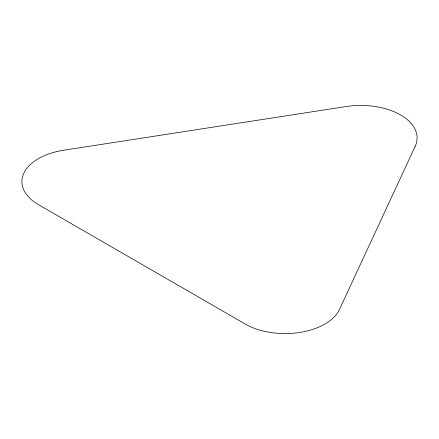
<?xml version="1.0" encoding="UTF-8"?>
<svg xmlns="http://www.w3.org/2000/svg" width="439" height="439" viewBox="0 0 439 439"><rect width="100%" height="100%" fill="white"/><g stroke="black" fill="none" stroke-linecap="round" stroke-linejoin="round"><path stroke-width="0.66" d="M415.173 146.341L339.457 309.484A56.302 32.502 0 0 1 245.264 324.059L38.402 204.629A56.302 32.502 0 0 1 63.639 150.242L346.217 106.529A56.302 32.502 0 0 1 415.173 146.341"/></g></svg>
